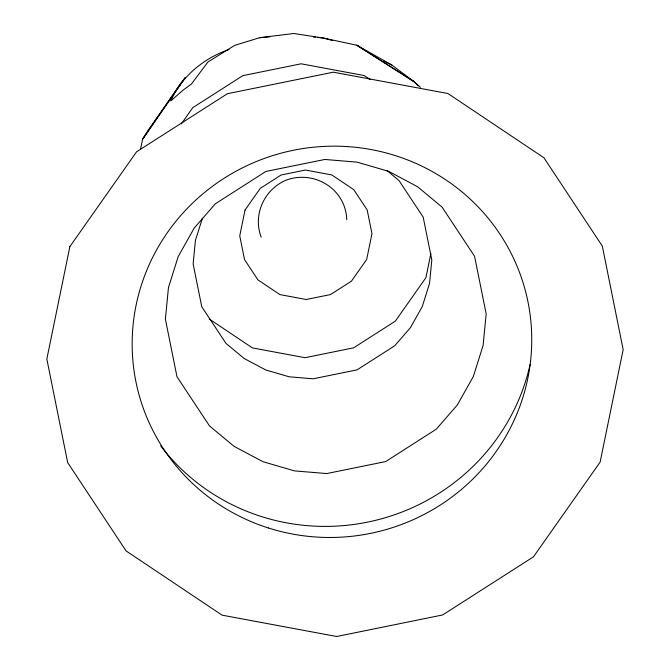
<?xml version="1.0" encoding="UTF-8"?>
<svg xmlns="http://www.w3.org/2000/svg" width="670" height="670" viewBox="0 0 670 670"><rect width="100%" height="100%" fill="white"/><g stroke="black" fill="none" stroke-linecap="round" stroke-linejoin="round"><path stroke-width="1" d="M140.507 149.393L142.584 139.251L148.681 129.528L185.381 77.368L173.496 94.562M430.885 253.402L425.911 277.682L395.325 321.148L353.643 347.822L305.026 357.705L252.448 347.914L209.258 319.012M202.382 218.286L195.431 240.404L193.136 263.888L201.77 306.768L225.949 343.35L244.207 358.517L265.714 369.949L289.206 376.808L313.166 378.793L357.051 369.873L394.663 345.795L410.358 327.747L422.267 306.567L429.52 283.485L431.815 259.993L423.18 217.122L399.002 180.54L387.092 170.649M229.073 49.488C203.898 58.139 181.637 76.238 170.8 100.877L183.312 89.948L191.469 83.976L207.868 62.059L234.676 45.367L259.55 37.713L293.736 33.5L323.459 38.056L356.834 45.25L391.9 65.057L413.934 81.589L420.4 87.209M181.587 82.083L142.584 139.251L172.307 96.279M181.336 123.917L192.767 107.669L242.783 75.66L301.123 63.801L364.22 75.551L370.284 79.613M259.55 37.713L269.675 36.833M313.292 36.967L315.327 37.185M317.362 37.403L323.459 38.056L332.295 40.468M383.558 60.953L391.9 65.057M413.934 81.589L356.834 45.25L413.934 81.589L418.256 85.869M346.759 219.718C345.787 188.865 314.096 169.577 285.772 180.289C264.106 189.66 252.682 214.844 261.174 237.113M530.062 364.673A207.759 202.91 -13.7 0 1 370.753 521.453A207.759 202.91 -13.7 0 1 160.641 445.868M168.463 287.556L165.381 319.129L176.989 376.758L209.484 425.919L234.023 446.312L262.925 461.68L294.498 470.893L326.709 473.564L385.685 461.571L436.245 429.21L457.342 404.956L473.347 376.481L483.095 345.469L486.177 313.895L474.569 256.267L442.074 207.105L417.536 186.712L388.625 171.344L357.06 162.132L324.849 159.46L265.873 171.453L215.304 203.814L194.216 228.068L178.203 256.535L168.463 287.556M69.873 246.594L46.833 359.045L67.678 462.576L126.069 550.908L222.08 615.16L336.675 636.5L442.627 614.96L533.471 556.82L600.127 462.091L623.167 349.639L602.322 246.108L543.931 157.768L447.92 93.524L333.325 72.184L227.373 93.725L136.529 151.864L69.873 246.594M245.027 210.045L239.743 235.848L244.525 259.6L257.916 279.859L279.943 294.599L306.232 299.498L330.545 294.557L351.382 281.216L366.674 259.483L371.959 233.688L367.177 209.936L353.785 189.669L331.759 174.929L305.47 170.038L281.157 174.979L260.32 188.312L245.027 210.045M268.377 527.977A200.062 195.397 -13.7 0 0 527.776 300.914A200.062 195.397 -13.7 0 0 199.694 196.578A200.062 195.397 -13.7 0 0 268.377 527.977"/></g></svg>
